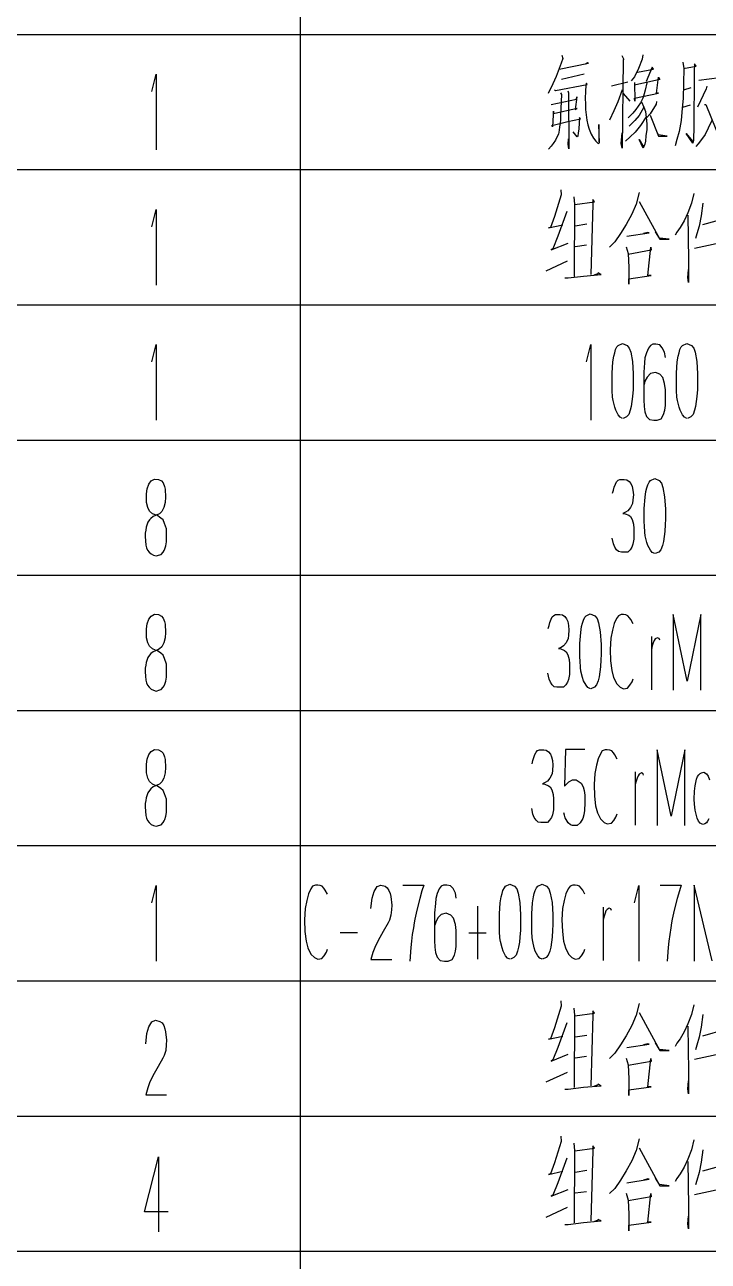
# Model space of a CAD drawing. Extents: x 0 to 2376, y 0 to 3364.
# Drawn here: x 1978.8 to 2120.5, y 821.9 to 1078 of the extents above; entities that cross this region are included whole.
import ezdxf

# ---------------------------------------------------------------- set-up
doc = ezdxf.new("R2010")
doc.units = 0
doc.header["$MEASUREMENT"] = 0
doc.layers.add('6', color=7, linetype='Continuous')
doc.layers.add('9', color=7, linetype='Continuous')

# ---------------------------------------------------------------- blocks, each defined once
blk = doc.blocks.new('BLKENT220')
at = {"layer": '9', "color": 2, "linetype": 'Continuous'}
for p, q in [((2089.92, 847.843), (2089.97, 846.745)), ((2089.97, 846.745), (2088.61, 842.275)), ((2092.59, 846.353), (2092.75, 844.863)), ((2092.8, 844.784), (2096.88, 845.333)), ((2096.88, 845.333), (2096.51, 845.804)), ((2096.51, 845.804), (2096.51, 844.863)), ((2106.13, 847.294), (2105.5, 844.863)), ((2106.13, 845.412), (2110.42, 837.569)), ((2117.48, 847.059), (2116.95, 845.02)), ((2003.63, 832.16), (2006.56, 843.52)), ((2006.56, 843.52), (2006.56, 828)), ((2091.12, 843.294), (2089.29, 838.196)), ((2092.75, 844.863), (2092.64, 829.882)), ((2096.51, 844.863), (2096.09, 830.275)), ((2104.61, 842.745), (2103.46, 840.627)), ((2105.5, 844.863), (2104.61, 842.745)), ((2116.22, 843.059), (2115.44, 841.412)), ((2116.95, 845.02), (2116.22, 843.059)), ((2116.22, 842.588), (2116.33, 833.255)), ((2119.31, 845.02), (2118.99, 842.431)), ((2087.36, 839.922), (2090.29, 840.549)), ((2087.73, 840), (2087.36, 839.922)), ((2088.61, 842.275), (2087.73, 840)), ((2095.31, 840.706), (2092.85, 840.314)), ((2103.46, 840.627), (2102.26, 838.745)), ((2114.6, 840), (2113.92, 839.059)), ((2115.44, 841.412), (2114.6, 840)), ((2118.57, 840.314), (2118.1, 838.667)), ((2118.99, 842.431), (2118.57, 840.314)), ((2119.31, 840.627), (2124.07, 841.961)), ((2089.29, 838.196), (2088.25, 835.608)), ((2102.26, 838.745), (2101.06, 837.02)), ((2103.57, 838.196), (2108.22, 838.902)), ((2107.96, 838.98), (2107.02, 838.745)), ((2108.22, 838.902), (2107.96, 838.98)), ((2110.37, 837.804), (2109.53, 839.137)), ((2112.35, 837.569), (2110.37, 837.804)), ((2110.42, 837.569), (2112.35, 837.569)), ((2113.92, 839.059), (2113.56, 838.431)), ((2118.1, 838.667), (2117.79, 837.725)), ((2087.88, 835.373), (2091.39, 836.784)), ((2088.25, 835.608), (2087.88, 835.373)), ((2092.85, 836.078), (2095.25, 836.392)), ((2101.06, 837.02), (2100.01, 835.922)), ((2103.46, 836), (2103.83, 834.588)), ((2108.64, 835.294), (2103.83, 834.431)), ((2107.91, 830.039), (2108.54, 835.922)), ((2108.54, 835.922), (2108.64, 835.294)), ((2117.58, 835.765), (2125.01, 837.333)), ((2086.84, 831.059), (2091.28, 833.098)), ((2103.83, 834.588), (2103.99, 831.686)), ((2116.33, 833.255), (2116.38, 830.51)), ((2008.58, 832.16), (2003.63, 832.16)), ((2091.44, 829.569), (2094.58, 829.961)), ((2094.58, 829.961), (2098.24, 830.275)), ((2097.56, 830.431), (2096.77, 830.118)), ((2097.61, 830.588), (2097.56, 830.431)), ((2098.24, 830.275), (2097.61, 830.588)), ((2103.99, 831.686), (2103.99, 828.235)), ((2103.99, 829.412), (2108.64, 830.039)), ((2108.64, 830.039), (2107.91, 830.039)), ((2116.22, 829.647), (2116.38, 831.294)), ((2116.38, 830.51), (2116.38, 828.627)), ((2090.76, 829.569), (2091.44, 829.569)), ((2103.99, 828.235), (2103.99, 829.412)), ((2116.38, 828.627), (2116.22, 829.647))]:
    blk.add_line(p, q, dxfattribs=at)
blk = doc.blocks.new('BLKENT221')
at = {"layer": '9', "color": 2, "linetype": 'Continuous'}
for p, q in [((2089.92, 875.843), (2089.97, 874.745)), ((2089.97, 874.745), (2088.61, 870.275)), ((2092.59, 874.353), (2092.75, 872.863)), ((2092.8, 872.784), (2096.88, 873.333)), ((2096.88, 873.333), (2096.51, 873.804)), ((2096.51, 873.804), (2096.51, 872.863)), ((2106.13, 875.294), (2105.5, 872.863)), ((2106.13, 873.412), (2110.42, 865.569)), ((2117.48, 875.059), (2116.95, 873.02)), ((2004.58, 870.48), (2005.18, 871.52)), ((2005.18, 871.52), (2005.93, 871.84)), ((2005.93, 871.84), (2006.82, 871.6)), ((2006.82, 871.6), (2007.29, 871.28)), ((2007.29, 871.28), (2007.63, 870.72)), ((2007.63, 870.72), (2007.87, 870.08)), ((2091.12, 871.294), (2089.29, 866.196)), ((2092.75, 872.863), (2092.64, 857.882)), ((2096.51, 872.863), (2096.09, 858.275)), ((2104.61, 870.745), (2103.46, 868.627)), ((2105.5, 872.863), (2104.61, 870.745)), ((2116.22, 871.059), (2115.44, 869.412)), ((2116.95, 873.02), (2116.22, 871.059)), ((2119.31, 873.02), (2118.99, 870.431)), ((2003.9, 866.96), (2004.16, 869.12)), ((2004.16, 869.12), (2004.58, 870.48)), ((2007.87, 870.08), (2008.03, 869.44)), ((2008.03, 869.44), (2008.21, 867.68)), ((2087.36, 867.922), (2090.29, 868.549)), ((2088.61, 870.275), (2087.73, 868)), ((2095.31, 868.706), (2092.85, 868.314)), ((2103.46, 868.627), (2102.26, 866.745)), ((2115.44, 869.412), (2114.6, 868)), ((2116.22, 870.588), (2116.33, 861.255)), ((2118.57, 868.314), (2118.1, 866.667)), ((2118.99, 870.431), (2118.57, 868.314)), ((2119.31, 868.627), (2124.07, 869.961)), ((2008.05, 865.6), (2007.74, 864.56)), ((2008.16, 866.72), (2008.05, 865.6)), ((2008.21, 867.68), (2008.16, 866.72)), ((2087.73, 868), (2087.36, 867.922)), ((2089.29, 866.196), (2088.25, 863.608)), ((2102.26, 866.745), (2101.06, 865.02)), ((2103.57, 866.196), (2108.22, 866.902)), ((2107.96, 866.98), (2107.02, 866.745)), ((2108.22, 866.902), (2107.96, 866.98)), ((2110.37, 865.804), (2109.53, 867.137)), ((2112.35, 865.569), (2110.37, 865.804)), ((2110.42, 865.569), (2112.35, 865.569)), ((2113.92, 867.059), (2113.56, 866.431)), ((2114.6, 868), (2113.92, 867.059)), ((2118.1, 866.667), (2117.79, 865.725)), ((2007.45, 864), (2006.46, 862.24)), ((2007.74, 864.56), (2007.45, 864)), ((2087.88, 863.373), (2091.39, 864.784)), ((2088.25, 863.608), (2087.88, 863.373)), ((2092.85, 864.078), (2095.25, 864.392)), ((2101.06, 865.02), (2100.01, 863.922)), ((2103.46, 864), (2103.83, 862.588)), ((2108.64, 863.294), (2103.83, 862.431)), ((2107.91, 858.039), (2108.54, 863.922)), ((2108.54, 863.922), (2108.64, 863.294)), ((2117.58, 863.765), (2125.01, 865.333)), ((2006.46, 862.24), (2005.41, 860.32)), ((2086.84, 859.059), (2091.28, 861.098)), ((2103.83, 862.588), (2103.99, 859.686)), ((2116.33, 861.255), (2116.38, 858.51)), ((2004.71, 858.88), (2004.31, 857.84)), ((2005.41, 860.32), (2004.71, 858.88)), ((2091.44, 857.569), (2094.58, 857.961)), ((2094.58, 857.961), (2098.24, 858.275)), ((2097.56, 858.431), (2096.77, 858.118)), ((2097.61, 858.588), (2097.56, 858.431)), ((2098.24, 858.275), (2097.61, 858.588)), ((2103.99, 859.686), (2103.99, 856.235)), ((2103.99, 857.412), (2108.64, 858.039)), ((2108.64, 858.039), (2107.91, 858.039)), ((2116.22, 857.647), (2116.38, 859.294)), ((2116.38, 858.51), (2116.38, 856.627)), ((2004.31, 857.84), (2003.9, 856.4)), ((2003.9, 856.4), (2008.21, 856.4)), ((2090.76, 857.569), (2091.44, 857.569)), ((2103.99, 856.235), (2103.99, 857.412)), ((2116.38, 856.627), (2116.22, 857.647))]:
    blk.add_line(p, q, dxfattribs=at)
blk = doc.blocks.new('BLKENT222')
at = {"layer": '9', "color": 2, "linetype": 'Continuous'}
for p, q in [((2005.2, 896.16), (2006.09, 899.76)), ((2006.09, 899.76), (2006.09, 884.08)), ((2038.09, 899.04), (2037.62, 898)), ((2038.48, 899.6), (2038.09, 899.04)), ((2039.08, 899.84), (2038.48, 899.6)), ((2039.53, 899.84), (2039.08, 899.84)), ((2040.03, 899.76), (2039.53, 899.84)), ((2040.47, 899.6), (2040.03, 899.76)), ((2040.81, 899.2), (2040.47, 899.6)), ((2041.1, 898.8), (2040.81, 899.2)), ((2051.24, 898.48), (2051.84, 899.52)), ((2051.84, 899.52), (2052.6, 899.84)), ((2052.6, 899.84), (2053.49, 899.6)), ((2053.49, 899.6), (2053.96, 899.28)), ((2053.96, 899.28), (2054.3, 898.72)), ((2057.18, 899.84), (2061.49, 899.84)), ((2061.49, 899.84), (2061.12, 898.64)), ((2064.71, 899.04), (2064.29, 898.08)), ((2065.12, 899.6), (2064.71, 899.04)), ((2065.62, 899.84), (2065.12, 899.6)), ((2066.27, 899.84), (2065.62, 899.84)), ((2067.06, 899.68), (2066.27, 899.84)), ((2067.58, 899.12), (2067.06, 899.68)), ((2068.05, 898.16), (2067.58, 899.12)), ((2077.91, 898.72), (2078.2, 899.28)), ((2078.2, 899.28), (2078.46, 899.6)), ((2078.46, 899.6), (2079.35, 900)), ((2079.35, 900), (2080.29, 899.6)), ((2080.29, 899.6), (2080.76, 899.04)), ((2080.76, 899.04), (2081.05, 898.16)), ((2084.58, 898.72), (2084.86, 899.28)), ((2084.86, 899.28), (2085.12, 899.6)), ((2085.12, 899.6), (2086.01, 900)), ((2086.01, 900), (2086.95, 899.6)), ((2086.95, 899.6), (2087.43, 899.04)), ((2087.43, 899.04), (2087.71, 898.16)), ((2091.43, 899.04), (2090.95, 898)), ((2091.82, 899.6), (2091.43, 899.04)), ((2092.42, 899.84), (2091.82, 899.6)), ((2092.86, 899.84), (2092.42, 899.84)), ((2093.36, 899.76), (2092.86, 899.84)), ((2093.8, 899.6), (2093.36, 899.76)), ((2094.14, 899.2), (2093.8, 899.6)), ((2094.43, 898.8), (2094.14, 899.2)), ((2105.2, 896.16), (2106.09, 899.76)), ((2106.09, 899.76), (2106.09, 884.08)), ((2110.51, 899.84), (2114.82, 899.84)), ((2114.82, 899.84), (2114.46, 898.64)), ((2121.26, 884.16), (2117.54, 899.84)), ((2117.54, 899.84), (2117.54, 884.08)), ((2037.25, 896.64), (2036.94, 894.96)), ((2037.62, 898), (2037.25, 896.64)), ((2041.57, 897.92), (2041.1, 898.8)), ((2050.56, 894.96), (2050.82, 897.12)), ((2050.82, 897.12), (2051.24, 898.48)), ((2054.3, 898.72), (2054.54, 898.08)), ((2054.54, 898.08), (2054.69, 897.44)), ((2054.69, 897.44), (2054.88, 895.68)), ((2060.68, 897.04), (2060.05, 894.64)), ((2061.12, 898.64), (2060.68, 897.04)), ((2064, 897.04), (2063.92, 896)), ((2064.29, 898.08), (2064, 897.04)), ((2068.24, 897.12), (2068.05, 898.16)), ((2077.36, 896.16), (2077.54, 897.36)), ((2077.54, 897.36), (2077.73, 898.08)), ((2077.73, 898.08), (2077.91, 898.72)), ((2081.05, 898.16), (2081.41, 896.24)), ((2084.03, 896.16), (2084.21, 897.36)), ((2084.21, 897.36), (2084.39, 898.08)), ((2084.39, 898.08), (2084.58, 898.72)), ((2087.71, 898.16), (2088.08, 896.24)), ((2090.59, 896.64), (2090.27, 894.96)), ((2090.95, 898), (2090.59, 896.64)), ((2094.9, 897.92), (2094.43, 898.8)), ((2114.01, 897.04), (2113.39, 894.64)), ((2114.46, 898.64), (2114.01, 897.04)), ((2036.94, 894.96), (2036.81, 892.64)), ((2054.82, 894.72), (2054.72, 893.6)), ((2054.88, 895.68), (2054.82, 894.72)), ((2060.05, 894.64), (2059.66, 892.8)), ((2063.92, 896), (2063.76, 894.08)), ((2063.76, 894.08), (2063.76, 888.32)), ((2065.12, 893.76), (2064.44, 893.04)), ((2066.17, 894), (2065.12, 893.76)), ((2067.11, 893.6), (2066.17, 894)), ((2072.63, 895.44), (2072.63, 884.48)), ((2077.2, 893.84), (2077.36, 896.16)), ((2077.2, 891.04), (2077.2, 893.84)), ((2081.41, 896.24), (2081.57, 893.68)), ((2083.87, 893.84), (2084.03, 896.16)), ((2083.87, 891.04), (2083.87, 893.84)), ((2088.08, 896.24), (2088.24, 893.68)), ((2090.27, 894.96), (2090.14, 892.64)), ((2098.67, 895.28), (2098.67, 884.24)), ((2099.06, 894), (2098.85, 893.36)), ((2099.24, 894.48), (2099.06, 894)), ((2099.48, 894.8), (2099.24, 894.48)), ((2099.95, 895.04), (2099.48, 894.8)), ((2100.26, 894.88), (2099.95, 895.04)), ((2100.39, 894.56), (2100.26, 894.88)), ((2113.39, 894.64), (2112.99, 892.8)), ((2036.81, 892.64), (2036.89, 890.24)), ((2054.12, 892), (2053.12, 890.24)), ((2054.41, 892.56), (2054.12, 892)), ((2054.72, 893.6), (2054.41, 892.56)), ((2059.5, 892), (2059.37, 890.96)), ((2059.66, 892.8), (2059.5, 892)), ((2064, 892.16), (2063.82, 891.52)), ((2064.44, 893.04), (2064, 892.16)), ((2067.69, 892.96), (2067.11, 893.6)), ((2068.08, 891.68), (2067.69, 892.96)), ((2068.24, 890.4), (2068.08, 891.68)), ((2081.57, 891.6), (2081.54, 890.48)), ((2081.57, 893.68), (2081.57, 891.6)), ((2088.24, 891.6), (2088.21, 890.48)), ((2088.24, 893.68), (2088.24, 891.6)), ((2090.14, 892.64), (2090.22, 890.24)), ((2098.85, 893.36), (2098.67, 892.64)), ((2112.84, 892), (2112.71, 890.96)), ((2112.99, 892.8), (2112.84, 892)), ((2036.89, 890.24), (2037.12, 888.24)), ((2047.79, 889.92), (2044.16, 889.92)), ((2053.12, 890.24), (2052.08, 888.32)), ((2059.14, 889.6), (2058.98, 888.24)), ((2059.37, 890.96), (2059.14, 889.6)), ((2068.24, 888.24), (2068.24, 890.4)), ((2070.85, 889.92), (2074.43, 889.92)), ((2077.23, 890.24), (2077.2, 891.04)), ((2077.28, 888.88), (2077.23, 890.24)), ((2077.41, 888.16), (2077.28, 888.88)), ((2081.44, 889.04), (2081.31, 888)), ((2081.54, 890.48), (2081.44, 889.04)), ((2083.9, 890.24), (2083.87, 891.04)), ((2083.95, 888.88), (2083.9, 890.24)), ((2084.08, 888.16), (2083.95, 888.88)), ((2088.1, 889.04), (2087.97, 888)), ((2088.21, 890.48), (2088.1, 889.04)), ((2090.22, 890.24), (2090.46, 888.24)), ((2112.47, 889.6), (2112.31, 888.24)), ((2112.71, 890.96), (2112.47, 889.6)), ((2037.12, 888.24), (2037.52, 886.8)), ((2037.52, 886.8), (2038.14, 885.52)), ((2041.33, 885.92), (2041.57, 886.56)), ((2051.37, 886.88), (2050.98, 885.84)), ((2052.08, 888.32), (2051.37, 886.88)), ((2058.82, 886.88), (2058.61, 884.08)), ((2058.98, 888.24), (2058.82, 886.88)), ((2063.76, 888.32), (2063.82, 886.96)), ((2063.82, 886.96), (2063.97, 885.84)), ((2067.87, 885.28), (2068.1, 886.16)), ((2068.1, 886.16), (2068.24, 887.12)), ((2068.24, 887.12), (2068.24, 888.24)), ((2077.73, 886.8), (2077.41, 888.16)), ((2077.93, 886.16), (2077.73, 886.8)), ((2078.46, 885.2), (2077.93, 886.16)), ((2080.94, 886.16), (2080.63, 885.28)), ((2081.15, 886.96), (2080.94, 886.16)), ((2081.31, 888), (2081.15, 886.96)), ((2084.39, 886.8), (2084.08, 888.16)), ((2084.6, 886.16), (2084.39, 886.8)), ((2085.12, 885.2), (2084.6, 886.16)), ((2087.61, 886.16), (2087.29, 885.28)), ((2087.82, 886.96), (2087.61, 886.16)), ((2087.97, 888), (2087.82, 886.96)), ((2090.46, 888.24), (2090.85, 886.8)), ((2090.85, 886.8), (2091.48, 885.52)), ((2094.67, 885.92), (2094.9, 886.56)), ((2112.16, 886.88), (2111.95, 884.08)), ((2112.31, 888.24), (2112.16, 886.88)), ((2038.14, 885.52), (2038.85, 884.8)), ((2038.85, 884.8), (2039.53, 884.48)), ((2039.53, 884.48), (2040.39, 884.64)), ((2040.39, 884.64), (2040.86, 885.2)), ((2040.86, 885.2), (2041.33, 885.92)), ((2050.98, 885.84), (2050.56, 884.4)), ((2050.56, 884.4), (2054.88, 884.4)), ((2063.97, 885.84), (2064.31, 884.88)), ((2064.31, 884.88), (2064.94, 884.24)), ((2064.94, 884.24), (2065.83, 884.08)), ((2065.83, 884.08), (2066.54, 884.08)), ((2066.54, 884.08), (2067.37, 884.4)), ((2067.37, 884.4), (2067.87, 885.28)), ((2078.85, 884.72), (2078.46, 885.2)), ((2079.37, 884.48), (2078.85, 884.72)), ((2080.18, 884.8), (2079.48, 884.48)), ((2080.63, 885.28), (2080.18, 884.8)), ((2085.52, 884.72), (2085.12, 885.2)), ((2086.04, 884.48), (2085.52, 884.72)), ((2086.85, 884.8), (2086.14, 884.48)), ((2087.29, 885.28), (2086.85, 884.8)), ((2091.48, 885.52), (2092.18, 884.8)), ((2092.18, 884.8), (2092.86, 884.48)), ((2092.86, 884.48), (2093.73, 884.64)), ((2093.73, 884.64), (2094.2, 885.2)), ((2094.2, 885.2), (2094.67, 885.92))]:
    blk.add_line(p, q, dxfattribs=at)
blk = doc.blocks.new('BLKENT223')
at = {"layer": '9', "color": 2, "linetype": 'Continuous'}
for p, q in [((2004.55, 926.88), (2005.02, 927.52)), ((2005.02, 927.52), (2005.75, 927.92)), ((2005.75, 927.92), (2006.54, 927.84)), ((2006.54, 927.84), (2007.19, 927.52)), ((2007.19, 927.52), (2007.5, 927.12)), ((2007.5, 927.12), (2007.79, 926.4)), ((2084.55, 926.88), (2084.78, 927.36)), ((2084.78, 927.36), (2085.1, 927.68)), ((2085.1, 927.68), (2085.46, 927.84)), ((2085.46, 927.84), (2086.35, 927.84)), ((2086.35, 927.84), (2086.9, 927.76)), ((2086.9, 927.76), (2087.37, 927.44)), ((2087.37, 927.44), (2087.74, 926.96)), ((2090.9, 927.92), (2090.69, 920.32)), ((2094.88, 927.92), (2090.9, 927.92)), ((2098.09, 927.04), (2097.62, 926)), ((2098.48, 927.6), (2098.09, 927.04)), ((2099.09, 927.84), (2098.48, 927.6)), ((2099.53, 927.84), (2099.09, 927.84)), ((2100.03, 927.76), (2099.53, 927.84)), ((2100.47, 927.6), (2100.03, 927.76)), ((2100.81, 927.2), (2100.47, 927.6)), ((2101.1, 926.8), (2100.81, 927.2)), ((2112.73, 914.08), (2109.86, 927.84)), ((2109.86, 927.84), (2109.86, 912.16)), ((2115.61, 927.84), (2112.73, 914.08)), ((2115.61, 912.16), (2115.61, 927.84)), ((2004.05, 924.88), (2004.18, 925.92)), ((2004.05, 924.32), (2004.05, 924.88)), ((2004.18, 925.92), (2004.55, 926.88)), ((2007.79, 926.4), (2007.92, 925.84)), ((2007.92, 925.84), (2008, 924.16)), ((2083.97, 924.96), (2084.13, 925.6)), ((2084.13, 925.6), (2084.29, 926.24)), ((2084.29, 926.24), (2084.55, 926.88)), ((2087.74, 926.96), (2088, 926.4)), ((2088, 926.4), (2088.18, 925.6)), ((2088.18, 925.6), (2088.26, 924.64)), ((2088.26, 924.64), (2088.18, 923.6)), ((2097.26, 924.64), (2096.94, 922.96)), ((2097.62, 926), (2097.26, 924.64)), ((2101.57, 925.92), (2101.1, 926.8)), ((2004.1, 923.04), (2004.05, 924.32)), ((2004.31, 922), (2004.1, 923.04)), ((2004.68, 921.28), (2004.31, 922)), ((2007.69, 922), (2007.27, 921.2)), ((2007.92, 923.04), (2007.69, 922)), ((2008, 924.16), (2007.92, 923.04)), ((2087.66, 922), (2087.14, 921.36)), ((2088.08, 922.88), (2087.66, 922)), ((2088.18, 923.6), (2088.08, 922.88)), ((2096.94, 922.96), (2096.81, 920.64)), ((2105.33, 923.28), (2105.33, 912.24)), ((2105.73, 922), (2105.52, 921.36)), ((2105.91, 922.48), (2105.73, 922)), ((2106.14, 922.8), (2105.91, 922.48)), ((2106.61, 923.04), (2106.14, 922.8)), ((2106.93, 922.88), (2106.61, 923.04)), ((2107.06, 922.56), (2106.93, 922.88)), ((2118.01, 921.76), (2118.22, 922.32)), ((2118.22, 922.32), (2118.48, 922.64)), ((2118.48, 922.64), (2118.8, 922.96)), ((2118.8, 922.96), (2119.06, 923.04)), ((2119.06, 923.04), (2119.5, 923.2)), ((2119.5, 923.2), (2120.05, 922.88)), ((2120.05, 922.88), (2120.42, 922.4)), ((2120.42, 922.4), (2120.71, 921.6)), ((2004.68, 919.44), (2004.31, 918.96)), ((2005.28, 920.72), (2004.68, 921.28)), ((2004.94, 919.76), (2004.68, 919.44)), ((2005.44, 920.16), (2004.94, 919.76)), ((2005.96, 920.48), (2005.28, 920.72)), ((2006.41, 920.56), (2005.44, 920.16)), ((2007.03, 919.84), (2006.14, 920.48)), ((2006.77, 920.72), (2006.41, 920.56)), ((2007.27, 921.2), (2006.77, 920.72)), ((2007.5, 919.44), (2007.03, 919.84)), ((2007.82, 918.72), (2007.5, 919.44)), ((2086.67, 921.04), (2086.09, 920.8)), ((2086.09, 920.8), (2086.56, 920.72)), ((2086.56, 920.72), (2087.32, 920.4)), ((2087.14, 921.36), (2086.67, 921.04)), ((2087.32, 920.4), (2087.69, 920.16)), ((2087.69, 920.16), (2088.03, 919.52)), ((2088.03, 919.52), (2088.31, 918.56)), ((2090.69, 920.32), (2091.56, 921.2)), ((2091.56, 921.2), (2092.34, 921.6)), ((2092.34, 921.6), (2093.1, 921.6)), ((2093.1, 921.6), (2094.09, 920.96)), ((2094.09, 920.96), (2094.56, 920.16)), ((2094.56, 920.16), (2094.75, 919.44)), ((2094.75, 919.44), (2094.85, 918.48)), ((2096.81, 920.64), (2096.89, 918.24)), ((2105.52, 921.36), (2105.33, 920.64)), ((2117.57, 919.28), (2117.7, 920.4)), ((2117.7, 920.4), (2118.01, 921.76)), ((2003.9, 917.36), (2003.82, 916.72)), ((2004.03, 917.92), (2003.9, 917.36)), ((2004.31, 918.96), (2004.03, 917.92)), ((2008.18, 917.6), (2007.82, 918.72)), ((2008.24, 916.88), (2008.18, 917.6)), ((2008.24, 915.84), (2008.24, 916.88)), ((2088.31, 918.56), (2088.39, 917.68)), ((2088.39, 917.68), (2088.39, 916.16)), ((2094.9, 916.88), (2094.82, 915.28)), ((2094.85, 918.48), (2094.9, 916.88)), ((2096.89, 918.24), (2097.12, 916.24)), ((2117.54, 917.6), (2117.57, 919.28)), ((2117.62, 916.56), (2117.54, 917.6)), ((2003.82, 916.72), (2003.82, 916)), ((2003.82, 916), (2003.84, 915.12)), ((2003.84, 915.12), (2003.95, 914.24)), ((2003.95, 914.24), (2004.1, 913.68)), ((2008.08, 914.08), (2008.24, 914.88)), ((2008.24, 914.88), (2008.24, 915.84)), ((2084.13, 914.48), (2083.87, 915.68)), ((2084.39, 913.84), (2084.13, 914.48)), ((2088.18, 914.4), (2087.95, 913.84)), ((2088.37, 915.44), (2088.18, 914.4)), ((2088.39, 916.16), (2088.37, 915.44)), ((2090.69, 914.32), (2090.54, 914.8)), ((2090.82, 913.76), (2090.69, 914.32)), ((2094.67, 914.4), (2094.43, 913.6)), ((2094.82, 915.28), (2094.67, 914.4)), ((2097.12, 916.24), (2097.52, 914.8)), ((2097.52, 914.8), (2098.14, 913.52)), ((2101.33, 913.92), (2101.57, 914.56)), ((2117.75, 915.36), (2117.62, 916.56)), ((2117.94, 914.48), (2117.75, 915.36)), ((2118.17, 913.68), (2117.94, 914.48)), ((2004.1, 913.68), (2004.29, 913.2)), ((2004.29, 913.2), (2004.6, 912.8)), ((2004.6, 912.8), (2005.05, 912.4)), ((2005.05, 912.4), (2005.49, 912.16)), ((2005.49, 912.16), (2006.09, 912)), ((2006.09, 912), (2006.82, 912.24)), ((2006.82, 912.24), (2007.11, 912.32)), ((2007.11, 912.32), (2007.5, 912.8)), ((2007.5, 912.8), (2007.76, 913.12)), ((2007.76, 913.12), (2007.9, 913.44)), ((2007.9, 913.44), (2008.08, 914.08)), ((2084.78, 913.28), (2084.39, 913.84)), ((2085.18, 912.88), (2084.78, 913.28)), ((2085.78, 912.8), (2085.18, 912.88)), ((2087.14, 912.8), (2085.78, 912.8)), ((2087.58, 913.28), (2087.14, 912.8)), ((2087.95, 913.84), (2087.58, 913.28)), ((2091.45, 912.72), (2090.82, 913.76)), ((2091.92, 912.32), (2091.45, 912.72)), ((2092.31, 912.16), (2091.92, 912.32)), ((2093.26, 912.16), (2092.31, 912.16)), ((2093.91, 912.72), (2093.26, 912.16)), ((2094.43, 913.6), (2093.91, 912.72)), ((2098.14, 913.52), (2098.85, 912.8)), ((2098.85, 912.8), (2099.53, 912.48)), ((2099.53, 912.48), (2100.39, 912.64)), ((2100.39, 912.64), (2100.86, 913.2)), ((2100.86, 913.2), (2101.33, 913.92)), ((2118.43, 913.04), (2118.17, 913.68)), ((2118.75, 912.64), (2118.43, 913.04)), ((2119.35, 912.4), (2118.75, 912.64)), ((2119.77, 912.48), (2119.37, 912.4)), ((2120.05, 912.72), (2119.77, 912.48)), ((2120.29, 913.04), (2120.05, 912.72)), ((2120.58, 913.52), (2120.29, 913.04))]:
    blk.add_line(p, q, dxfattribs=at)
blk = doc.blocks.new('BLKENT224')
at = {"layer": '9', "color": 2, "linetype": 'Continuous'}
for p, q in [((2004.55, 954.88), (2005.02, 955.52)), ((2005.02, 955.52), (2005.75, 955.92)), ((2005.75, 955.92), (2006.54, 955.84)), ((2006.54, 955.84), (2007.19, 955.52)), ((2007.19, 955.52), (2007.5, 955.12)), ((2087.88, 954.88), (2088.12, 955.36)), ((2088.12, 955.36), (2088.43, 955.68)), ((2088.43, 955.68), (2088.8, 955.84)), ((2088.8, 955.84), (2089.69, 955.84)), ((2089.69, 955.84), (2090.24, 955.76)), ((2090.24, 955.76), (2090.71, 955.44)), ((2090.71, 955.44), (2091.07, 954.96)), ((2094.58, 954.72), (2094.86, 955.28)), ((2094.86, 955.28), (2095.12, 955.6)), ((2095.12, 955.6), (2096.01, 956)), ((2096.01, 956), (2096.95, 955.6)), ((2096.95, 955.6), (2097.42, 955.04)), ((2101.82, 955.6), (2101.43, 955.04)), ((2102.42, 955.84), (2101.82, 955.6)), ((2102.86, 955.84), (2102.42, 955.84)), ((2103.36, 955.76), (2102.86, 955.84)), ((2103.8, 955.6), (2103.36, 955.76)), ((2104.14, 955.2), (2103.8, 955.6)), ((2104.43, 954.8), (2104.14, 955.2)), ((2116.07, 942.08), (2113.19, 955.84)), ((2113.19, 955.84), (2113.19, 940.16)), ((2118.94, 955.84), (2116.07, 942.08)), ((2118.94, 940.16), (2118.94, 955.84)), ((2004.05, 952.88), (2004.18, 953.92)), ((2004.05, 952.32), (2004.05, 952.88)), ((2004.18, 953.92), (2004.55, 954.88)), ((2007.5, 955.12), (2007.79, 954.4)), ((2007.79, 954.4), (2007.92, 953.84)), ((2007.92, 953.84), (2008, 952.16)), ((2087.31, 952.96), (2087.46, 953.6)), ((2087.46, 953.6), (2087.62, 954.24)), ((2087.62, 954.24), (2087.88, 954.88)), ((2091.07, 954.96), (2091.33, 954.4)), ((2091.33, 954.4), (2091.52, 953.6)), ((2091.52, 953.6), (2091.59, 952.64)), ((2091.59, 952.64), (2091.52, 951.6)), ((2094.03, 952.16), (2094.21, 953.36)), ((2094.21, 953.36), (2094.39, 954.08)), ((2094.39, 954.08), (2094.58, 954.72)), ((2097.42, 955.04), (2097.71, 954.16)), ((2097.71, 954.16), (2098.08, 952.24)), ((2100.59, 952.64), (2100.27, 950.96)), ((2100.95, 954), (2100.59, 952.64)), ((2101.43, 955.04), (2100.95, 954)), ((2104.9, 953.92), (2104.43, 954.8)), ((2004.1, 951.04), (2004.05, 952.32)), ((2004.31, 950), (2004.1, 951.04)), ((2007.92, 951.04), (2007.69, 950)), ((2008, 952.16), (2007.92, 951.04)), ((2091.41, 950.88), (2090.99, 950)), ((2091.52, 951.6), (2091.41, 950.88)), ((2093.87, 949.84), (2094.03, 952.16)), ((2098.08, 952.24), (2098.24, 949.68)), ((2100.27, 950.96), (2100.14, 948.64)), ((2108.67, 951.28), (2108.67, 940.24)), ((2109.24, 950.48), (2109.06, 950)), ((2109.48, 950.8), (2109.24, 950.48)), ((2109.95, 951.04), (2109.48, 950.8)), ((2110.26, 950.88), (2109.95, 951.04)), ((2110.39, 950.56), (2110.26, 950.88)), ((2004.68, 949.28), (2004.31, 950)), ((2005.28, 948.72), (2004.68, 949.28)), ((2004.94, 947.76), (2004.68, 947.44)), ((2005.44, 948.16), (2004.94, 947.76)), ((2005.96, 948.48), (2005.28, 948.72)), ((2006.41, 948.56), (2005.44, 948.16)), ((2007.03, 947.84), (2006.14, 948.48)), ((2006.77, 948.72), (2006.41, 948.56)), ((2007.27, 949.2), (2006.77, 948.72)), ((2007.5, 947.44), (2007.03, 947.84)), ((2007.69, 950), (2007.27, 949.2)), ((2090, 949.04), (2089.42, 948.8)), ((2089.42, 948.8), (2089.9, 948.72)), ((2089.9, 948.72), (2090.65, 948.4)), ((2090.47, 949.36), (2090, 949.04)), ((2090.99, 950), (2090.47, 949.36)), ((2090.65, 948.4), (2091.02, 948.16)), ((2091.02, 948.16), (2091.36, 947.52)), ((2091.36, 947.52), (2091.65, 946.56)), ((2093.87, 947.04), (2093.87, 949.84)), ((2098.24, 947.6), (2098.21, 946.48)), ((2098.24, 949.68), (2098.24, 947.6)), ((2100.14, 948.64), (2100.22, 946.24)), ((2108.85, 949.36), (2108.67, 948.64)), ((2109.06, 950), (2108.85, 949.36)), ((2003.9, 945.36), (2003.82, 944.72)), ((2004.03, 945.92), (2003.9, 945.36)), ((2004.31, 946.96), (2004.03, 945.92)), ((2004.68, 947.44), (2004.31, 946.96)), ((2007.82, 946.72), (2007.5, 947.44)), ((2008.18, 945.6), (2007.82, 946.72)), ((2008.24, 944.88), (2008.18, 945.6)), ((2091.65, 946.56), (2091.73, 945.68)), ((2091.73, 945.68), (2091.73, 944.16)), ((2093.9, 946.24), (2093.87, 947.04)), ((2093.95, 944.88), (2093.9, 946.24)), ((2098.1, 945.04), (2097.97, 944)), ((2098.21, 946.48), (2098.1, 945.04)), ((2100.22, 946.24), (2100.46, 944.24)), ((2003.82, 944.72), (2003.82, 944)), ((2003.82, 944), (2003.84, 943.12)), ((2003.84, 943.12), (2003.95, 942.24)), ((2008.08, 942.08), (2008.24, 942.88)), ((2008.24, 943.84), (2008.24, 944.88)), ((2008.24, 942.88), (2008.24, 943.84)), ((2087.46, 942.48), (2087.2, 943.68)), ((2087.73, 941.84), (2087.46, 942.48)), ((2091.52, 942.4), (2091.28, 941.84)), ((2091.7, 943.44), (2091.52, 942.4)), ((2091.73, 944.16), (2091.7, 943.44)), ((2094.08, 944.16), (2093.95, 944.88)), ((2094.39, 942.8), (2094.08, 944.16)), ((2094.6, 942.16), (2094.39, 942.8)), ((2097.82, 942.96), (2097.61, 942.16)), ((2097.97, 944), (2097.82, 942.96)), ((2100.46, 944.24), (2100.85, 942.8)), ((2100.85, 942.8), (2101.48, 941.52)), ((2104.67, 941.92), (2104.9, 942.56)), ((2003.95, 942.24), (2004.1, 941.68)), ((2004.1, 941.68), (2004.29, 941.2)), ((2004.29, 941.2), (2004.6, 940.8)), ((2004.6, 940.8), (2005.05, 940.4)), ((2005.05, 940.4), (2005.49, 940.16)), ((2005.49, 940.16), (2006.09, 940)), ((2006.09, 940), (2006.82, 940.24)), ((2006.82, 940.24), (2007.11, 940.32)), ((2007.11, 940.32), (2007.5, 940.8)), ((2007.5, 940.8), (2007.76, 941.12)), ((2007.76, 941.12), (2007.9, 941.44)), ((2007.9, 941.44), (2008.08, 942.08)), ((2088.12, 941.28), (2087.73, 941.84)), ((2088.51, 940.88), (2088.12, 941.28)), ((2089.11, 940.8), (2088.51, 940.88)), ((2090.47, 940.8), (2089.11, 940.8)), ((2090.92, 941.28), (2090.47, 940.8)), ((2091.28, 941.84), (2090.92, 941.28)), ((2095.12, 941.2), (2094.6, 942.16)), ((2095.52, 940.72), (2095.12, 941.2)), ((2096.04, 940.48), (2095.52, 940.72)), ((2096.85, 940.8), (2096.14, 940.48)), ((2097.29, 941.28), (2096.85, 940.8)), ((2097.61, 942.16), (2097.29, 941.28)), ((2101.48, 941.52), (2102.18, 940.8)), ((2102.18, 940.8), (2102.86, 940.48)), ((2102.86, 940.48), (2103.73, 940.64)), ((2103.73, 940.64), (2104.2, 941.2)), ((2104.2, 941.2), (2104.67, 941.92))]:
    blk.add_line(p, q, dxfattribs=at)
blk = doc.blocks.new('BLKENT225')
at = {"layer": '9', "color": 2, "linetype": 'Continuous'}
for p, q in [((2004.55, 982.88), (2005.02, 983.52)), ((2005.02, 983.52), (2005.75, 983.92)), ((2005.75, 983.92), (2006.54, 983.84)), ((2006.54, 983.84), (2007.19, 983.52)), ((2007.19, 983.52), (2007.5, 983.12)), ((2101.22, 982.88), (2101.45, 983.36)), ((2101.45, 983.36), (2101.76, 983.68)), ((2101.76, 983.68), (2102.13, 983.84)), ((2102.13, 983.84), (2103.02, 983.84)), ((2103.02, 983.84), (2103.57, 983.76)), ((2103.57, 983.76), (2104.04, 983.44)), ((2104.04, 983.44), (2104.41, 982.96)), ((2108.2, 983.28), (2108.46, 983.6)), ((2108.46, 983.6), (2109.35, 984)), ((2109.35, 984), (2110.29, 983.6)), ((2110.29, 983.6), (2110.76, 983.04)), ((2004.05, 980.88), (2004.18, 981.92)), ((2004.05, 980.32), (2004.05, 980.88)), ((2004.18, 981.92), (2004.55, 982.88)), ((2007.5, 983.12), (2007.79, 982.4)), ((2007.79, 982.4), (2007.92, 981.84)), ((2007.92, 981.84), (2008, 980.16)), ((2100.64, 980.96), (2100.8, 981.6)), ((2100.8, 981.6), (2100.95, 982.24)), ((2100.95, 982.24), (2101.22, 982.88)), ((2104.41, 982.96), (2104.67, 982.4)), ((2104.67, 982.4), (2104.85, 981.6)), ((2104.85, 981.6), (2104.93, 980.64)), ((2107.36, 980.16), (2107.54, 981.36)), ((2107.54, 981.36), (2107.73, 982.08)), ((2107.73, 982.08), (2107.91, 982.72)), ((2107.91, 982.72), (2108.2, 983.28)), ((2110.76, 983.04), (2111.05, 982.16)), ((2111.05, 982.16), (2111.41, 980.24)), ((2004.1, 979.04), (2004.05, 980.32)), ((2004.31, 978), (2004.1, 979.04)), ((2007.92, 979.04), (2007.69, 978)), ((2008, 980.16), (2007.92, 979.04)), ((2104.75, 978.88), (2104.33, 978)), ((2104.85, 979.6), (2104.75, 978.88)), ((2104.93, 980.64), (2104.85, 979.6)), ((2107.2, 977.84), (2107.36, 980.16)), ((2111.41, 980.24), (2111.57, 977.68)), ((2004.68, 977.28), (2004.31, 978)), ((2005.28, 976.72), (2004.68, 977.28)), ((2004.94, 975.76), (2004.68, 975.44)), ((2005.44, 976.16), (2004.94, 975.76)), ((2005.96, 976.48), (2005.28, 976.72)), ((2006.41, 976.56), (2005.44, 976.16)), ((2007.03, 975.84), (2006.14, 976.48)), ((2006.77, 976.72), (2006.41, 976.56)), ((2007.27, 977.2), (2006.77, 976.72)), ((2007.5, 975.44), (2007.03, 975.84)), ((2007.69, 978), (2007.27, 977.2)), ((2103.33, 977.04), (2102.76, 976.8)), ((2102.76, 976.8), (2103.23, 976.72)), ((2103.23, 976.72), (2103.99, 976.4)), ((2103.8, 977.36), (2103.33, 977.04)), ((2104.33, 978), (2103.8, 977.36)), ((2103.99, 976.4), (2104.35, 976.16)), ((2104.35, 976.16), (2104.69, 975.52)), ((2107.2, 975.04), (2107.2, 977.84)), ((2111.57, 977.68), (2111.57, 975.6)), ((2003.9, 973.36), (2003.82, 972.72)), ((2004.03, 973.92), (2003.9, 973.36)), ((2004.31, 974.96), (2004.03, 973.92)), ((2004.68, 975.44), (2004.31, 974.96)), ((2007.82, 974.72), (2007.5, 975.44)), ((2008.18, 973.6), (2007.82, 974.72)), ((2008.24, 972.88), (2008.18, 973.6)), ((2104.69, 975.52), (2104.98, 974.56)), ((2104.98, 974.56), (2105.06, 973.68)), ((2105.06, 973.68), (2105.06, 972.16)), ((2107.23, 974.24), (2107.2, 975.04)), ((2107.28, 972.88), (2107.23, 974.24)), ((2111.54, 974.48), (2111.44, 973.04)), ((2111.57, 975.6), (2111.54, 974.48)), ((2003.82, 972.72), (2003.82, 972)), ((2003.82, 972), (2003.84, 971.12)), ((2003.84, 971.12), (2003.95, 970.24)), ((2008.08, 970.08), (2008.24, 970.88)), ((2008.24, 971.84), (2008.24, 972.88)), ((2008.24, 970.88), (2008.24, 971.84)), ((2100.8, 970.48), (2100.54, 971.68)), ((2105.03, 971.44), (2104.85, 970.4)), ((2105.06, 972.16), (2105.03, 971.44)), ((2107.41, 972.16), (2107.28, 972.88)), ((2107.73, 970.8), (2107.41, 972.16)), ((2107.93, 970.16), (2107.73, 970.8)), ((2111.15, 970.96), (2110.94, 970.16)), ((2111.31, 972), (2111.15, 970.96)), ((2111.44, 973.04), (2111.31, 972)), ((2003.95, 970.24), (2004.1, 969.68)), ((2004.1, 969.68), (2004.29, 969.2)), ((2004.29, 969.2), (2004.6, 968.8)), ((2004.6, 968.8), (2005.05, 968.4)), ((2005.05, 968.4), (2005.49, 968.16)), ((2005.49, 968.16), (2006.09, 968)), ((2006.09, 968), (2006.82, 968.24)), ((2006.82, 968.24), (2007.11, 968.32)), ((2007.11, 968.32), (2007.5, 968.8)), ((2007.5, 968.8), (2007.76, 969.12)), ((2007.76, 969.12), (2007.9, 969.44)), ((2007.9, 969.44), (2008.08, 970.08)), ((2101.06, 969.84), (2100.8, 970.48)), ((2101.45, 969.28), (2101.06, 969.84)), ((2101.84, 968.88), (2101.45, 969.28)), ((2102.44, 968.8), (2101.84, 968.88)), ((2103.8, 968.8), (2102.44, 968.8)), ((2104.25, 969.28), (2103.8, 968.8)), ((2104.61, 969.84), (2104.25, 969.28)), ((2104.85, 970.4), (2104.61, 969.84)), ((2108.46, 969.2), (2107.93, 970.16)), ((2108.85, 968.72), (2108.46, 969.2)), ((2109.37, 968.48), (2108.85, 968.72)), ((2110.18, 968.8), (2109.48, 968.48)), ((2110.63, 969.28), (2110.18, 968.8)), ((2110.94, 970.16), (2110.63, 969.28))]:
    blk.add_line(p, q, dxfattribs=at)
blk = doc.blocks.new('BLKENT226')
at = {"layer": '9', "color": 2, "linetype": 'Continuous'}
for p, q in [((2005.2, 1008.16), (2006.09, 1011.76)), ((2006.09, 1011.76), (2006.09, 996.08)), ((2095.2, 1008.16), (2096.09, 1011.76)), ((2096.09, 1011.76), (2096.09, 996.08)), ((2101.53, 1011.28), (2101.79, 1011.6)), ((2101.79, 1011.6), (2102.68, 1012)), ((2102.68, 1012), (2103.62, 1011.6)), ((2103.62, 1011.6), (2104.09, 1011.04)), ((2108.46, 1011.6), (2108.04, 1011.04)), ((2108.95, 1011.84), (2108.46, 1011.6)), ((2109.61, 1011.84), (2108.95, 1011.84)), ((2110.39, 1011.68), (2109.61, 1011.84)), ((2110.92, 1011.12), (2110.39, 1011.68)), ((2114.86, 1011.28), (2115.12, 1011.6)), ((2115.12, 1011.6), (2116.01, 1012)), ((2116.01, 1012), (2116.95, 1011.6)), ((2116.95, 1011.6), (2117.43, 1011.04)), ((2100.69, 1008.16), (2100.88, 1009.36)), ((2100.88, 1009.36), (2101.06, 1010.08)), ((2101.06, 1010.08), (2101.24, 1010.72)), ((2101.24, 1010.72), (2101.53, 1011.28)), ((2104.09, 1011.04), (2104.38, 1010.16)), ((2104.38, 1010.16), (2104.75, 1008.24)), ((2107.33, 1009.04), (2107.26, 1008)), ((2107.62, 1010.08), (2107.33, 1009.04)), ((2108.04, 1011.04), (2107.62, 1010.08)), ((2111.39, 1010.16), (2110.92, 1011.12)), ((2111.57, 1009.12), (2111.39, 1010.16)), ((2114.03, 1008.16), (2114.21, 1009.36)), ((2114.21, 1009.36), (2114.39, 1010.08)), ((2114.39, 1010.08), (2114.58, 1010.72)), ((2114.58, 1010.72), (2114.86, 1011.28)), ((2117.43, 1011.04), (2117.71, 1010.16)), ((2117.71, 1010.16), (2118.08, 1008.24)), ((2100.54, 1005.84), (2100.69, 1008.16)), ((2104.75, 1008.24), (2104.9, 1005.68)), ((2107.26, 1008), (2107.1, 1006.08)), ((2113.87, 1005.84), (2114.03, 1008.16)), ((2118.08, 1008.24), (2118.24, 1005.68)), ((2100.54, 1003.04), (2100.54, 1005.84)), ((2104.9, 1005.68), (2104.9, 1003.6)), ((2107.1, 1006.08), (2107.1, 1000.32)), ((2107.33, 1004.16), (2107.15, 1003.52)), ((2107.78, 1005.04), (2107.33, 1004.16)), ((2108.46, 1005.76), (2107.78, 1005.04)), ((2109.5, 1006), (2108.46, 1005.76)), ((2110.44, 1005.6), (2109.5, 1006)), ((2111.02, 1004.96), (2110.44, 1005.6)), ((2111.41, 1003.68), (2111.02, 1004.96)), ((2113.87, 1003.04), (2113.87, 1005.84)), ((2118.24, 1005.68), (2118.24, 1003.6)), ((2100.56, 1002.24), (2100.54, 1003.04)), ((2100.61, 1000.88), (2100.56, 1002.24)), ((2104.88, 1002.48), (2104.77, 1001.04)), ((2104.9, 1003.6), (2104.88, 1002.48)), ((2111.57, 1002.4), (2111.41, 1003.68)), ((2111.57, 1000.24), (2111.57, 1002.4)), ((2113.9, 1002.24), (2113.87, 1003.04)), ((2113.95, 1000.88), (2113.9, 1002.24)), ((2118.21, 1002.48), (2118.1, 1001.04)), ((2118.24, 1003.6), (2118.21, 1002.48)), ((2100.75, 1000.16), (2100.61, 1000.88)), ((2101.06, 998.8), (2100.75, 1000.16)), ((2101.27, 998.16), (2101.06, 998.8)), ((2104.48, 998.96), (2104.27, 998.16)), ((2104.64, 1000), (2104.48, 998.96)), ((2104.77, 1001.04), (2104.64, 1000)), ((2107.1, 1000.32), (2107.15, 998.96)), ((2107.15, 998.96), (2107.31, 997.84)), ((2111.44, 998.16), (2111.57, 999.12)), ((2111.57, 999.12), (2111.57, 1000.24)), ((2114.08, 1000.16), (2113.95, 1000.88)), ((2114.39, 998.8), (2114.08, 1000.16)), ((2114.6, 998.16), (2114.39, 998.8)), ((2117.82, 998.96), (2117.61, 998.16)), ((2117.97, 1000), (2117.82, 998.96)), ((2118.1, 1001.04), (2117.97, 1000)), ((2101.79, 997.2), (2101.27, 998.16)), ((2102.18, 996.72), (2101.79, 997.2)), ((2102.71, 996.48), (2102.18, 996.72)), ((2103.52, 996.8), (2102.81, 996.48)), ((2103.96, 997.28), (2103.52, 996.8)), ((2104.27, 998.16), (2103.96, 997.28)), ((2107.31, 997.84), (2107.65, 996.88)), ((2107.65, 996.88), (2108.27, 996.24)), ((2108.27, 996.24), (2109.16, 996.08)), ((2109.87, 996.08), (2110.71, 996.4)), ((2110.71, 996.4), (2111.2, 997.28)), ((2111.2, 997.28), (2111.44, 998.16)), ((2115.12, 997.2), (2114.6, 998.16)), ((2115.52, 996.72), (2115.12, 997.2)), ((2116.04, 996.48), (2115.52, 996.72)), ((2116.85, 996.8), (2116.14, 996.48)), ((2117.29, 997.28), (2116.85, 996.8)), ((2117.61, 998.16), (2117.29, 997.28)), ((2109.16, 996.08), (2109.87, 996.08))]:
    blk.add_line(p, q, dxfattribs=at)
blk = doc.blocks.new('BLKENT227')
at = {"layer": '9', "color": 2, "linetype": 'Continuous'}
for p, q in [((2089.97, 1042.75), (2088.61, 1038.27)), ((2089.92, 1043.84), (2089.97, 1042.75)), ((2092.59, 1042.35), (2092.75, 1040.86)), ((2106.13, 1043.29), (2105.5, 1040.86)), ((2117.48, 1043.06), (2116.95, 1041.02)), ((2005.2, 1036.16), (2006.09, 1039.76)), ((2006.09, 1039.76), (2006.09, 1024.08)), ((2092.75, 1040.86), (2092.64, 1025.88)), ((2092.8, 1040.78), (2096.88, 1041.33)), ((2096.51, 1040.86), (2096.09, 1026.27)), ((2096.88, 1041.33), (2096.51, 1041.8)), ((2096.51, 1041.8), (2096.51, 1040.86)), ((2105.5, 1040.86), (2104.61, 1038.75)), ((2106.13, 1041.41), (2110.42, 1033.57)), ((2116.95, 1041.02), (2116.22, 1039.06)), ((2119.31, 1041.02), (2118.99, 1038.43)), ((2088.61, 1038.27), (2087.73, 1036)), ((2091.12, 1039.29), (2089.29, 1034.2)), ((2104.61, 1038.75), (2103.46, 1036.63)), ((2115.44, 1037.41), (2114.6, 1036)), ((2116.22, 1039.06), (2115.44, 1037.41)), ((2116.22, 1038.59), (2116.33, 1029.25)), ((2118.99, 1038.43), (2118.57, 1036.31)), ((2119.31, 1036.63), (2124.07, 1037.96)), ((2087.36, 1035.92), (2090.29, 1036.55)), ((2087.73, 1036), (2087.36, 1035.92)), ((2095.31, 1036.71), (2092.85, 1036.31)), ((2102.26, 1034.75), (2101.06, 1033.02)), ((2103.46, 1036.63), (2102.26, 1034.75)), ((2103.57, 1034.2), (2108.22, 1034.9)), ((2107.96, 1034.98), (2107.02, 1034.75)), ((2108.22, 1034.9), (2107.96, 1034.98)), ((2110.37, 1033.8), (2109.53, 1035.14)), ((2113.92, 1035.06), (2113.56, 1034.43)), ((2114.6, 1036), (2113.92, 1035.06)), ((2118.1, 1034.67), (2117.79, 1033.73)), ((2118.57, 1036.31), (2118.1, 1034.67)), ((2087.88, 1031.37), (2091.39, 1032.78)), ((2089.29, 1034.2), (2088.25, 1031.61)), ((2092.85, 1032.08), (2095.25, 1032.39)), ((2101.06, 1033.02), (2100.01, 1031.92)), ((2103.46, 1032), (2103.83, 1030.59)), ((2112.35, 1033.57), (2110.37, 1033.8)), ((2110.42, 1033.57), (2112.35, 1033.57)), ((2117.58, 1031.76), (2125.01, 1033.33)), ((2088.25, 1031.61), (2087.88, 1031.37)), ((2108.64, 1031.29), (2103.83, 1030.43)), ((2103.83, 1030.59), (2103.99, 1027.69)), ((2107.91, 1026.04), (2108.54, 1031.92)), ((2108.54, 1031.92), (2108.64, 1031.29)), ((2086.84, 1027.06), (2091.28, 1029.1)), ((2103.99, 1027.69), (2103.99, 1024.24)), ((2116.22, 1025.65), (2116.38, 1027.29)), ((2116.33, 1029.25), (2116.38, 1026.51)), ((2090.76, 1025.57), (2091.44, 1025.57)), ((2091.44, 1025.57), (2094.58, 1025.96)), ((2094.58, 1025.96), (2098.24, 1026.27)), ((2097.56, 1026.43), (2096.77, 1026.12)), ((2097.61, 1026.59), (2097.56, 1026.43)), ((2098.24, 1026.27), (2097.61, 1026.59)), ((2103.99, 1025.41), (2108.64, 1026.04)), ((2103.99, 1024.24), (2103.99, 1025.41)), ((2108.64, 1026.04), (2107.91, 1026.04)), ((2116.38, 1024.63), (2116.22, 1025.65)), ((2116.38, 1026.51), (2116.38, 1024.63))]:
    blk.add_line(p, q, dxfattribs=at)
blk = doc.blocks.new('BLKENT228')
at = {"layer": '9', "color": 2, "linetype": 'Continuous'}
for p, q in [((2090.34, 1070.98), (2089.97, 1070.04)), ((2090.13, 1071.69), (2090.34, 1070.98)), ((2102.52, 1071.61), (2102.94, 1070.82)), ((2102.84, 1070.82), (2102.63, 1052.47)), ((2102.94, 1070.82), (2102.84, 1070.82)), ((2106.76, 1070.9), (2105.97, 1068.94)), ((2106.86, 1071.76), (2106.76, 1070.9)), ((2089.97, 1070.04), (2088.93, 1067.29)), ((2089.56, 1068.78), (2095.67, 1070.04)), ((2095.41, 1070.12), (2094.99, 1069.8)), ((2095.67, 1070.04), (2095.41, 1070.12)), ((2105.97, 1068.94), (2105.14, 1067.22)), ((2105.82, 1068.16), (2109.11, 1068.78)), ((2108.85, 1069.18), (2107.59, 1066.27)), ((2109.11, 1068.78), (2108.85, 1069.18)), ((2115.18, 1070.27), (2115.39, 1068.94)), ((2115.33, 1068.94), (2117.95, 1069.41)), ((2115.39, 1068.94), (2115.33, 1065.88)), ((2117.53, 1068.39), (2117.48, 1056.08)), ((2117.58, 1069.88), (2117.53, 1068.39)), ((2117.95, 1069.41), (2117.58, 1069.88)), ((2005.2, 1064.16), (2006.09, 1067.76)), ((2006.09, 1067.76), (2006.09, 1052.08)), ((2088.25, 1065.73), (2087.31, 1063.76)), ((2088.93, 1067.29), (2088.25, 1065.73)), ((2088.82, 1064.39), (2095.36, 1065.65)), ((2094.73, 1067.76), (2090.03, 1066.67)), ((2095.1, 1065.49), (2094.99, 1064.16)), ((2095.2, 1065.88), (2095.1, 1065.49)), ((2095.36, 1065.65), (2095.2, 1065.88)), ((2103.78, 1066.12), (2100.38, 1065.25)), ((2105.14, 1067.22), (2104.46, 1066.35)), ((2105.14, 1066.04), (2105.24, 1062.2)), ((2110.42, 1066.67), (2105.19, 1065.49)), ((2107.7, 1065.96), (2107.39, 1064.47)), ((2109.74, 1063.84), (2110.16, 1067.14)), ((2110.16, 1067.14), (2110.42, 1066.67)), ((2115.33, 1065.88), (2115.23, 1062.75)), ((2118.47, 1066.51), (2124.9, 1067.37)), ((2088.61, 1064.55), (2088.82, 1064.39)), ((2089.87, 1063.92), (2090.03, 1063.53)), ((2090.03, 1063.53), (2089.87, 1059.22)), ((2091.33, 1064.31), (2091.49, 1063.92)), ((2091.49, 1063.92), (2091.54, 1052.31)), ((2093.22, 1063.06), (2092.9, 1060.47)), ((2093.16, 1062.59), (2093.22, 1063.06)), ((2094.99, 1064.16), (2094.94, 1062.82)), ((2094.94, 1062.82), (2094.99, 1061.57)), ((2102.58, 1064.55), (2101.74, 1062.04)), ((2102.84, 1063.76), (2104.2, 1062.2)), ((2105.19, 1062.82), (2110.16, 1063.84)), ((2105.24, 1062.2), (2105.19, 1062.82)), ((2106.97, 1062.9), (2106.39, 1061.8)), ((2107.39, 1064.47), (2106.97, 1062.9)), ((2110.16, 1063.84), (2109.74, 1063.84)), ((2115.23, 1062.75), (2115.07, 1060.71)), ((2115.39, 1064.55), (2116.9, 1065.02)), ((2120.04, 1064.71), (2118.21, 1060.94)), ((2120.14, 1065.25), (2120.04, 1064.71)), ((2087.93, 1061.49), (2093.16, 1062.59)), ((2093.27, 1060.63), (2088.41, 1059.53)), ((2092.9, 1060.47), (2093.27, 1060.63)), ((2094.99, 1061.57), (2094.99, 1060.47)), ((2094.99, 1060.47), (2095.15, 1059.37)), ((2101.74, 1062.04), (2100.9, 1060.16)), ((2105.45, 1060.47), (2104.82, 1059.69)), ((2106.39, 1061.8), (2105.45, 1060.47)), ((2107.07, 1060.94), (2106.13, 1059.22)), ((2106.6, 1062.04), (2107.12, 1060.94)), ((2107.12, 1060.94), (2107.44, 1060)), ((2109.63, 1061.57), (2108.38, 1059.53)), ((2109.74, 1062.12), (2109.63, 1061.57)), ((2115.07, 1060.71), (2114.86, 1058.2)), ((2116.69, 1061.33), (2115.12, 1060.86)), ((2119.67, 1061.49), (2119.93, 1061.49)), ((2119.93, 1061.49), (2123.02, 1053.8)), ((2088.04, 1057.1), (2091.33, 1057.96)), ((2088.35, 1059.29), (2088.2, 1056.86)), ((2088.41, 1060.08), (2088.35, 1059.29)), ((2088.41, 1059.53), (2088.41, 1060.08)), ((2089.82, 1058.35), (2089.76, 1057.57)), ((2089.87, 1059.22), (2089.82, 1058.35)), ((2091.33, 1057.96), (2094, 1058.51)), ((2093.79, 1058.82), (2093.63, 1056.47)), ((2094, 1058.51), (2093.79, 1058.82)), ((2095.15, 1059.37), (2095.31, 1058.27)), ((2095.31, 1058.27), (2095.52, 1057.25)), ((2100.9, 1060.16), (2099.96, 1058.27)), ((2104.82, 1059.69), (2103.83, 1058.75)), ((2105.24, 1058.2), (2104.46, 1057.41)), ((2106.13, 1059.22), (2105.24, 1058.2)), ((2107.59, 1058.9), (2106.39, 1057.1)), ((2107.44, 1060), (2107.59, 1058.82)), ((2107.59, 1058.82), (2107.7, 1057.49)), ((2108.38, 1059.53), (2107.65, 1058.75)), ((2108.38, 1059.29), (2110.16, 1054.9)), ((2114.86, 1058.2), (2114.39, 1055.92)), ((2121.19, 1058.2), (2120.41, 1056.55)), ((2088.2, 1056.86), (2088.04, 1057.1)), ((2089.4, 1055.37), (2089.14, 1054.82)), ((2089.56, 1056.16), (2089.4, 1055.37)), ((2089.66, 1056.86), (2089.56, 1056.16)), ((2089.76, 1057.57), (2089.66, 1056.86)), ((2093.27, 1054.75), (2092.43, 1055.84)), ((2093.48, 1055.53), (2093.42, 1054.98)), ((2093.63, 1056.47), (2093.48, 1055.53)), ((2095.52, 1057.25), (2095.78, 1056.39)), ((2095.78, 1056.39), (2096.2, 1055.37)), ((2096.2, 1055.37), (2096.67, 1054.51)), ((2097.92, 1053.57), (2097.76, 1057.33)), ((2097.76, 1057.33), (2097.76, 1053.73)), ((2102.42, 1053.41), (2102.63, 1055.61)), ((2104.46, 1057.41), (2104.09, 1057.02)), ((2105.29, 1055.76), (2104.3, 1054.75)), ((2106.39, 1057.1), (2105.29, 1055.76)), ((2107.7, 1056.31), (2107.54, 1054.98)), ((2107.7, 1057.49), (2107.7, 1056.31)), ((2110.16, 1055.22), (2109.63, 1056.16)), ((2111.93, 1054.9), (2110.16, 1055.22)), ((2114.39, 1055.92), (2113.97, 1054.2)), ((2117.27, 1053.49), (2115.86, 1055.45)), ((2115.86, 1055.45), (2117.27, 1053.8)), ((2117.48, 1056.08), (2117.42, 1054.9)), ((2119.78, 1055.29), (2119.05, 1054.2)), ((2120.41, 1056.55), (2119.78, 1055.29)), ((2087.88, 1052.86), (2087.36, 1052.24)), ((2088.35, 1053.41), (2087.88, 1052.86)), ((2088.77, 1054.12), (2088.35, 1053.41)), ((2089.14, 1054.82), (2088.77, 1054.12)), ((2091.44, 1053.25), (2091.49, 1054.35)), ((2091.54, 1052.31), (2091.44, 1053.25)), ((2093.42, 1054.98), (2093.27, 1054.75)), ((2096.67, 1054.51), (2097.14, 1053.88)), ((2097.14, 1053.88), (2097.66, 1053.41)), ((2097.66, 1053.41), (2097.92, 1053.57)), ((2102.63, 1052.47), (2102.42, 1053.41)), ((2104.3, 1054.75), (2103.31, 1053.88)), ((2106.97, 1052.47), (2106.13, 1054.2)), ((2106.13, 1054.2), (2107.02, 1052.71)), ((2107.28, 1053.25), (2106.97, 1052.47)), ((2107.44, 1053.88), (2107.28, 1053.25)), ((2107.54, 1054.98), (2107.44, 1053.88)), ((2110.16, 1054.9), (2111.93, 1054.9)), ((2113.97, 1054.2), (2113.56, 1052.94)), ((2117.37, 1054.04), (2117.27, 1053.49)), ((2117.42, 1054.9), (2117.37, 1054.04)), ((2118.37, 1053.33), (2117.9, 1052.78)), ((2119.05, 1054.2), (2118.37, 1053.33))]:
    blk.add_line(p, q, dxfattribs=at)
blk = doc.blocks.new('BLKENT201')
at = {"layer": '9'}
for name in ['BLKENT228', 'BLKENT227', 'BLKENT226', 'BLKENT225', 'BLKENT224', 'BLKENT223', 'BLKENT222', 'BLKENT221', 'BLKENT220']:
    blk.add_blockref(name, (0, 0), dxfattribs=at)
blk = doc.blocks.new('BLKENT184')
at = {"layer": '9', "color": 1, "linetype": 'Continuous'}
for p, q in [((2036, 280), (2036, 1664)), ((1616, 1076), (2336, 1076)), ((1616, 1048), (2336, 1048)), ((1616, 1020), (2336, 1020)), ((1616, 992), (2336, 992)), ((1616, 964), (2336, 964)), ((1616, 936), (2336, 936)), ((1616, 908), (2336, 908)), ((1616, 880), (2336, 880)), ((1616, 852), (2336, 852)), ((1616, 824), (2336, 824))]:
    blk.add_line(p, q, dxfattribs=at)
at = {"layer": '9'}
blk.add_blockref('BLKENT201', (0, 0), dxfattribs=at)

msp = doc.modelspace()

# ---------------------------------------------------------------- block references
at = {"layer": '6'}
msp.add_blockref('BLKENT184', (0, 0), dxfattribs=at)

doc.saveas('drawing.dxf')
